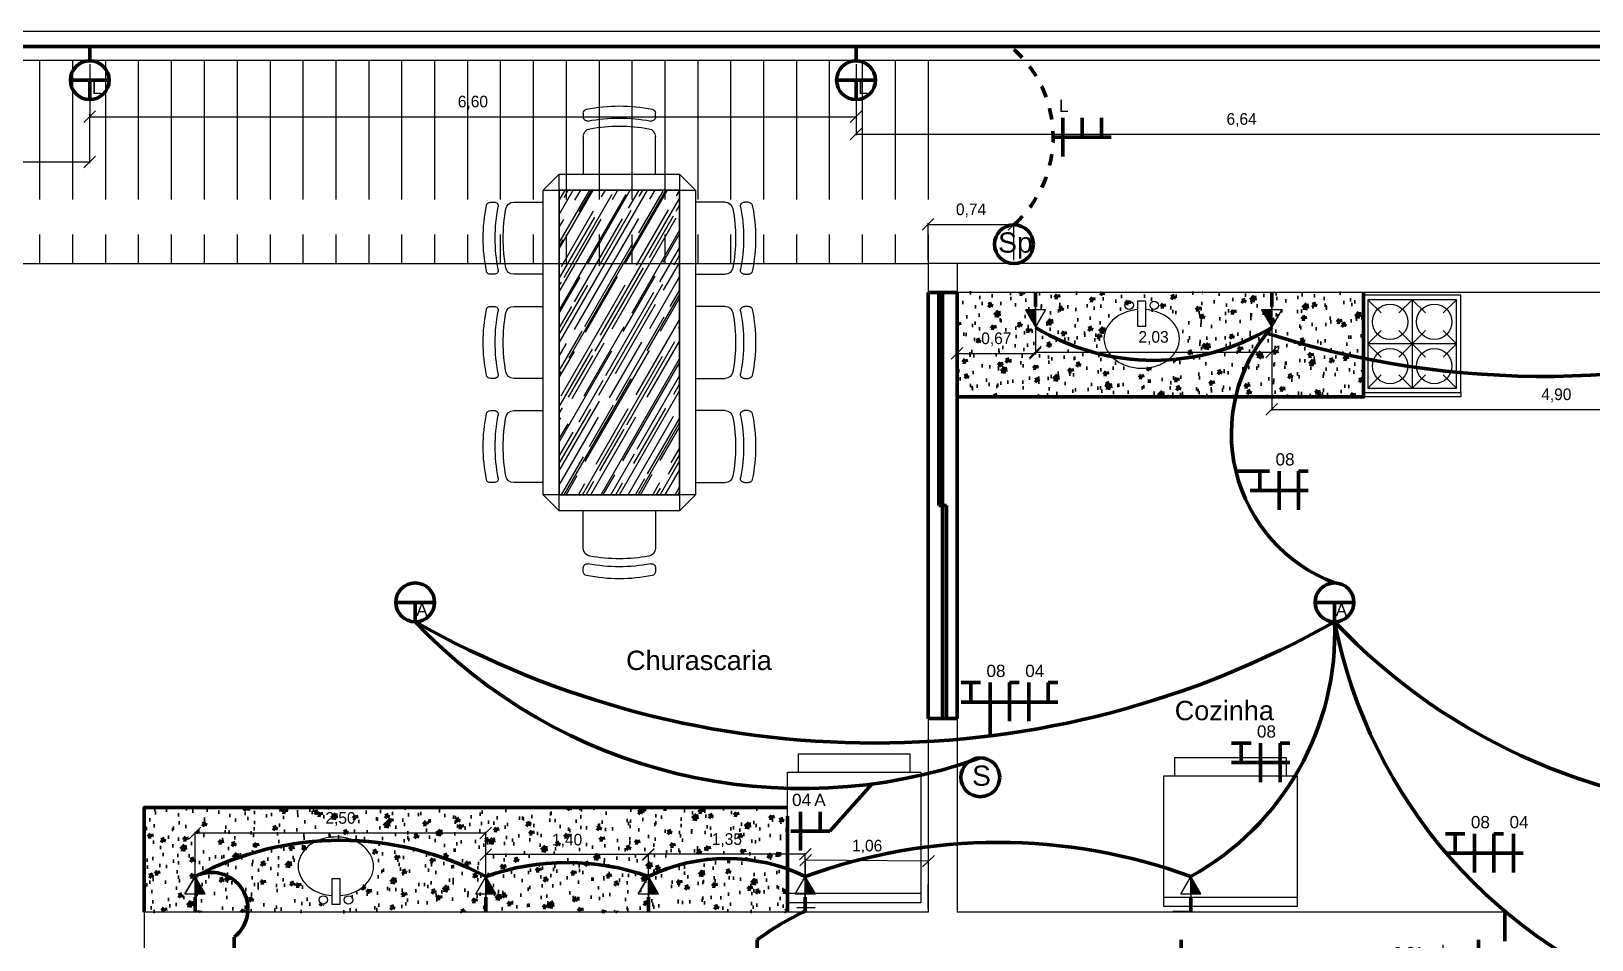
# Model space of a CAD drawing. Header units: millimetres. Extents: x 396 to 499, y 2220 to 2260.
# Drawn here: x 468.06 to 481.5, y 2252.13 to 2259.95 of the extents above; entities that cross this region are included whole.
import ezdxf

# ---------------------------------------------------------------- set-up
doc = ezdxf.new("R2010")
doc.units = ezdxf.units.MM
doc.linetypes.add('ACAD_ISO02W100', pattern=[15, 12, -3])
doc.linetypes.add('JIS_02_1.0', pattern=[2, 1, -1])
for name, color, linetype in [('Cotas_', 3, 'Continuous'), ('Elotroduto_piso', 1, 'JIS_02_1.0'), ('Elétrica', 1, 'Continuous'), ('Fiação', 6, 'Continuous'), ('LEGENDAS', 7, 'Continuous'), ('MOBILIA', 254, 'Continuous'), ('Paredes', 2, 'Continuous'), ('Portas', 4, 'Continuous'), ('Telhado', 7, 'Continuous'), ('Texto', 3, 'Continuous')]:
    doc.layers.add(name, color=color, linetype=linetype)
doc.styles.add('Annotative', font='txt')
doc.styles.get("Standard").update_dxf_attribs({"font": 'arial.ttf'})
doc.dimstyles.new('Cópia de Cotas internas', dxfattribs={"dimtxt": 0.1, "dimasz": 0.1, "dimexe": 0.01, "dimexo": 0.03, "dimgap": 0.0625, "dimtad": 1, "dimzin": 1, "dimtxsty": 'Annotative', "dimblk": 'OBLIQUE', "dimcen": 2.5, "dimadec": 0, "dimazin": 0, "dimtfac": 1, "dimtmove": 0, "dimatfit": 3, "dimfxl": 1, "dimarcsym": 0})
pattern_1 = [(50, (-197.73708, -1478.19441), (0.303641115, -0.026565143), [0.03175, -0.34925]), (355, (-197.73708, -1478.1944), (-0.058739036, 0.318428075), [0.0254, -0.279400974]), (100.451445, (-197.71178, -1478.19663), (0.244902078, 0.29186292), [0.026983348, -0.296817074]), (46.1842, (-197.7371, -1478.10975), (0.4517984, -0.070070547), [0.047625, -0.523875]), (96.635558, (-197.69943, -1478.1156), (0.395673557, 0.412376874), [0.04047504, -0.445226014]), (351.184151, (-197.7371, -1478.10975), (0.395673557, 0.412376874), [0.038099945, -0.419099553]), (21, (-197.69475, -1478.13091), (0.252690652, -0.170441997), [0.03175, -0.34925]), (326, (-197.69475, -1478.1309), (0.10300338, 0.306979944), [0.0254, -0.2794]), (71.451445, (-197.6737, -1478.14512), (0.355694032, 0.136537948), [0.026983348, -0.296816563]), (37.5, (-197.73708, -1478.19441), (0.005147672, 0.1409250648), [0, -0.276013333, 0, -0.283633333, 0, -0.280458333]), (7.5, (-197.73708, -1478.19441), (0.111366104, 0.1669676247), [0, -0.161713333, 0, -0.269663333, 0, -0.106891667]), (327.5, (-197.83149, -1478.19441), (0.2259843253, -0.0095479067), [0, -0.105833333, 0, -0.3302, 0, -0.43815]), (317.5, (-197.87382, -1478.19441), (0.246881969, 0.042377485), [0, -0.137583333, 0, -0.219286667, 0, -0.31115])]

# ---------------------------------------------------------------- blocks, each defined once
blk = doc.blocks.new('*X2')
at = {"color": 0}
for p, q in [((60, -103.92), (144.74, -55)), ((60, -92.38), (124.74, -55)), ((60, -80.83), (104.74, -55)), ((60, -57.74), (64.74, -55)), ((60, -67.09), (80.94, -55)), ((60, -63.85), (75.34, -55)), ((60, -56.12), (61.94, -55)), ((72.71, -61.94), (84.74, -55)), ((73.04, -74.91), (107.54, -55)), ((79.77, -60.17), (88.74, -55)), ((81.05, -90.38), (142.34, -55)), ((81.39, -66.98), (102.14, -55)), ((88.35, -81.43), (134.14, -55)), ((103.66, -87.95), (155.63, -57.95)), ((120.77, -75.19), (155.41, -55.19)), ((122.39, -81.99), (169.14, -55)), ((122.73, -58.58), (128.94, -55)), ((149.67, -75.24), (184.74, -55)), ((159.48, -104.22), (244.74, -55)), ((162.11, -66.79), (182.54, -55)), ((163.39, -97), (232.67, -57)), ((163.73, -55.58), (164.74, -55)), ((163.73, -73.59), (195.94, -55)), ((173.53, -84.56), (224.74, -55)), ((177.43, -60.72), (187.34, -55)), ((187.58, -64.9), (204.74, -55)), ((192.74, -67.24), (213.94, -55)), ((203.46, -58.4), (209.34, -55)), ((205.07, -65.2), (222.74, -55)), ((236.89, -57.11), (240.54, -55)), ((246.41, -56.8), (249.54, -55)), ((60, -87.06), (108.99, -58.78)), ((60, -115.47), (146.41, -65.58)), ((60, -69.28), (64.05, -66.94)), ((60, -71.59), (67.65, -67.17)), ((79.43, -83.58), (114.07, -63.58)), ((118.97, -94.47), (170.94, -64.47)), ((122.05, -105.4), (191.33, -65.4)), ((145.43, -123.88), (250, -63.51)), ((203.11, -81.8), (237.75, -61.8)), ((204.73, -88.61), (250, -62.47)), ((208.05, -73.76), (234.03, -58.76)), ((223.36, -80.27), (249.34, -65.27)), ((60, -79.33), (72.73, -71.98)), ((60, -82.45), (70.19, -76.56)), ((80.71, -113.79), (149.99, -73.79)), ((134.28, -100.99), (186.25, -70.99)), ((135.62, -94.9), (178.92, -69.9)), ((149.59, -107.51), (201.56, -77.51)), ((154.83, -130), (250, -75.06)), ((161.77, -90.2), (196.41, -70.2)), ((244.45, -73.41), (250, -70.21)), ((60, -110.27), (108.65, -82.19)), ((60, -97.8), (85.5, -83.08)), ((60, -127.02), (132.35, -85.24)), ((79.09, -106.99), (113.73, -86.99)), ((120.43, -98.59), (155.07, -78.59)), ((163.05, -120.41), (232.33, -80.41)), ((164.9, -114.02), (216.87, -84.02)), ((202.77, -105.21), (237.41, -85.21)), ((204.39, -112.01), (250, -85.68)), ((238.67, -86.79), (250, -80.25)), ((246.07, -80.21), (250, -77.94)), ((60, -94.8), (67.31, -90.58)), ((60, -102.54), (72.39, -95.38)), ((74.83, -104.6), (100.81, -89.6)), ((90.14, -111.12), (116.12, -96.12)), ((92.83, -130), (149.65, -97.2)), ((121.57, -114.56), (164.87, -89.56)), ((121.71, -128.8), (190.99, -88.8)), ((161.43, -113.61), (196.07, -93.61)), ((174.83, -130), (247.22, -88.21)), ((180.22, -120.54), (232.18, -90.54)), ((195.53, -127.06), (247.49, -97.06)), ((244.11, -96.81), (250, -93.42)), ((66.03, -130), (108.31, -105.59)), ((74.83, -130), (118.3, -104.9)), ((105.45, -117.64), (131.43, -102.64)), ((120.09, -122), (154.73, -102)), ((186.63, -130), (231.99, -103.81)), ((245.73, -103.62), (250, -101.15)), ((60, -113.16), (68.33, -108.35)), ((60, -118.01), (66.97, -113.99)), ((60, -128.52), (83.64, -114.87)), ((79.43, -130), (113.39, -110.4)), ((114.83, -130), (150.82, -109.22)), ((120.76, -124.16), (146.74, -109.16)), ((137.23, -130), (162.05, -115.67)), ((159.83, -130), (190.65, -112.21)), ((194.83, -130), (233.17, -107.87)), ((202.43, -128.62), (237.07, -108.62)), ((213.43, -130), (250, -108.89)), ((217.03, -130), (250, -110.97)), ((236.44, -117.53), (250, -109.7)), ((243.77, -120.22), (250, -116.62)), ((60, -125.75), (72.05, -118.79)), ((84.03, -130), (98.95, -121.39)), ((94.83, -130), (104.25, -124.56)), ((133.03, -130), (149.31, -120.61)), ((146.43, -130), (154.39, -125.41)), ((163.83, -130), (177.36, -122.19)), ((173.23, -130), (195.73, -117.01)), ((234.83, -130), (250, -121.24)), ((243.63, -130), (250, -126.32)), ((245.39, -127.02), (250, -124.36)), ((106.23, -130), (107.96, -129)), ((110.63, -130), (114.26, -127.91)), ((134.83, -130), (136.77, -128.88)), ((190.43, -130), (192.67, -128.71)), ((214.83, -130), (219.12, -127.53)), ((226.83, -130), (231.65, -127.22))]:
    blk.add_line(p, q, dxfattribs=at)
blk = doc.blocks.new('A$C4ef931ff')
at = {"layer": 'MOBILIA'}
for p, q in [((-2, 161.01), (-2, 163.41)), ((43, 163.41), (43, 161.01)), ((63, 161.01), (63, 163.41)), ((108, 163.41), (108, 161.01)), ((128, 161.01), (128, 163.41)), ((173, 163.41), (173, 161.01)), ((-2, 130.43), (-2, 148.85)), ((43, 148.85), (43, 130.43)), ((63, 130.43), (63, 148.85)), ((108, 148.85), (108, 130.43)), ((128, 130.43), (128, 148.85)), ((173, 148.85), (173, 130.43)), ((-9.5, 130.43), (-9.5, 35.43)), ((180.5, 35.43), (180.5, 130.43)), ((190.5, 120.43), (-19.5, 120.43)), ((-55.08, 105.43), (-57.48, 105.43)), ((-19.5, 105.43), (-42.92, 105.43)), ((190.5, 105.43), (213.92, 105.43)), ((226.08, 105.43), (228.48, 105.43)), ((-57.48, 60.43), (-55.08, 60.43)), ((-42.92, 60.43), (-19.5, 60.43)), ((213.92, 60.43), (190.5, 60.43)), ((228.48, 60.43), (226.08, 60.43)), ((-19.5, 45.43), (190.5, 45.43)), ((-2, 35.43), (-2, 17.01)), ((43, 17.01), (43, 35.43)), ((63, 35.43), (63, 17.01)), ((108, 17.01), (108, 35.43)), ((128, 35.43), (128, 17.01)), ((173, 17.01), (173, 35.43)), ((-2, 4.85), (-2, 2.45)), ((43, 2.45), (43, 4.85)), ((63, 4.85), (63, 2.45)), ((108, 2.45), (108, 4.85)), ((128, 4.85), (128, 2.45)), ((173, 2.45), (173, 4.85))]:
    blk.add_line(p, q, dxfattribs=at)
for points in [[(-19.5, 120.43), (-19.5, 45.43), (-9.5, 35.43), (180.5, 35.43), (190.5, 45.43), (190.5, 120.43), (180.5, 130.43), (-9.5, 130.43)], [(-9.5, 120.43), (180.5, 120.43), (180.5, 45.43), (-9.5, 45.43)]]:
    blk.add_lwpolyline(points, close=True, dxfattribs=at)
for centre, radius, start, end in [((0.5, 163.41), 2.5, 101.53696, 180), ((20.5, 65.43), 102.5, 78.46304, 101.53696), ((40.5, 163.41), 2.5, 0, 78.46304), ((65.5, 163.41), 2.5, 101.53696, 180), ((85.5, 65.43), 102.5, 78.46304, 101.53696), ((105.5, 163.41), 2.5, 0, 78.46304), ((130.5, 163.41), 2.5, 101.53696, 180), ((150.5, 65.43), 102.5, 78.46304, 101.53696), ((170.5, 163.41), 2.5, 0, 78.46304), ((0.5, 161.01), 2.5, 180, 280.98058), ((20.5, 57.93), 102.5, 79.01942, 100.98058), ((40.5, 161.01), 2.5, 259.01942, 0), ((65.5, 161.01), 2.5, 180, 280.98058), ((85.5, 57.93), 102.5, 79.01942, 100.98058), ((105.5, 161.01), 2.5, 259.01942, 0), ((130.5, 161.01), 2.5, 180, 280.98058), ((150.5, 57.93), 102.5, 79.01942, 100.98058), ((170.5, 161.01), 2.5, 259.01942, 0), ((3, 148.85), 5, 100.33989, 180), ((20.5, 52.93), 102.5, 79.66011, 100.33989), ((38, 148.85), 5, 0, 79.66011), ((68, 148.85), 5, 100.33989, 180), ((85.5, 52.93), 102.5, 79.66011, 100.33989), ((103, 148.85), 5, 0, 79.66011), ((133, 148.85), 5, 100.33989, 180), ((150.5, 52.93), 102.5, 79.66011, 100.33989), ((168, 148.85), 5, 0, 79.66011), ((40.5, 82.93), 102.5, 168.46304, 191.53696), ((-57.48, 102.93), 2.5, 90, 168.46304), ((-55.08, 102.93), 2.5, 349.01942, 90), ((48, 82.93), 102.5, 169.01942, 190.98058), ((53, 82.93), 102.5, 169.66011, 190.33989), ((-42.92, 100.43), 5, 90, 169.66011), ((213.92, 100.43), 5, 10.33989, 90), ((118, 82.93), 102.5, 349.66011, 10.33989), ((226.08, 102.93), 2.5, 90, 190.98058), ((123, 82.93), 102.5, 349.01942, 10.98058), ((228.48, 102.93), 2.5, 11.53696, 90), ((130.5, 82.93), 102.5, 348.46304, 11.53696), ((-57.48, 62.93), 2.5, 191.53696, 270), ((-55.08, 62.93), 2.5, 270, 10.98058), ((-42.92, 65.43), 5, 190.33989, 270), ((213.92, 65.43), 5, 270, 349.66011), ((226.08, 62.93), 2.5, 169.01942, 270), ((228.48, 62.93), 2.5, 270, 348.46304), ((3, 17.01), 5, 180, 259.66011), ((20.5, 112.93), 102.5, 259.66011, 280.33989), ((38, 17.01), 5, 280.33989, 0), ((68, 17.01), 5, 180, 259.66011), ((85.5, 112.93), 102.5, 259.66011, 280.33989), ((103, 17.01), 5, 280.33989, 0), ((133, 17.01), 5, 180, 259.66011), ((150.5, 112.93), 102.5, 259.66011, 280.33989), ((168, 17.01), 5, 280.33989, 0), ((0.5, 4.85), 2.5, 79.01942, 180), ((0.5, 2.45), 2.5, 180, 258.46304), ((20.5, 100.43), 102.5, 258.46304, 281.53696), ((20.5, 107.93), 102.5, 259.01942, 280.98058), ((40.5, 4.85), 2.5, 0, 100.98058), ((40.5, 2.45), 2.5, 281.53696, 0), ((65.5, 4.85), 2.5, 79.01942, 180), ((65.5, 2.45), 2.5, 180, 258.46304), ((85.5, 100.43), 102.5, 258.46304, 281.53696), ((85.5, 107.93), 102.5, 259.01942, 280.98058), ((105.5, 4.85), 2.5, 0, 100.98058), ((105.5, 2.45), 2.5, 281.53696, 0), ((130.5, 4.85), 2.5, 79.01942, 180), ((130.5, 2.45), 2.5, 180, 258.46304), ((150.5, 100.43), 102.5, 258.46304, 281.53696), ((150.5, 107.93), 102.5, 259.01942, 280.98058), ((170.5, 4.85), 2.5, 0, 100.98058), ((170.5, 2.45), 2.5, 281.53696, 0)]:
    blk.add_arc(centre, radius, start, end, dxfattribs=at)
blk.add_blockref('*X2', (-69.5, 175.43), dxfattribs=at)
blk = doc.blocks.new('A$Cbf771c07')
at = {"layer": 'MOBILIA'}
for p, q in [((2.5, 55), (10, 47.5)), ((2.5, 55), (2.5, 5)), ((52.5, 55), (2.5, 55)), ((27.5, 55), (20, 47.5)), ((35, 47.5), (27.5, 55)), ((27.5, 55), (27.5, 5)), ((52.5, 55), (45, 47.5)), ((52.5, 5), (52.5, 55)), ((10, 37.5), (2.5, 30)), ((20, 37.5), (35, 22.5)), ((35, 37.5), (20, 22.5)), ((52.5, 30), (45, 37.5)), ((52.5, 30), (2.5, 30)), ((2.5, 30), (10, 22.5)), ((45, 22.5), (52.5, 30)), ((10, 12.5), (2.5, 5)), ((20, 12.5), (27.5, 5)), ((35, 12.5), (27.5, 5)), ((45, 12.5), (52.5, 5)), ((0, 0), (0, 2.5)), ((55, 0), (0, 0)), ((2.5, 5), (52.5, 5)), ((55, 2.5), (55, 0))]:
    blk.add_line(p, q, dxfattribs=at)
blk.add_lwpolyline([(55, 57.5), (0, 57.5), (0, 2.5), (55, 2.5)], close=True, dxfattribs=at)
for centre in [(15, 42.5), (40, 42.5), (15, 17.5), (40, 17.5)]:
    blk.add_circle(centre, 10, dxfattribs=at)
blk = doc.blocks.new('A$Cc717c002')
at = {"layer": 'MOBILIA'}
for p, q in [((6, 71), (6, 81)), ((6, 81), (66.5, 81)), ((66.5, 81), (66.5, 71)), ((0, 0), (0, 71)), ((0, 71), (72.5, 71)), ((72.5, 71), (72.5, 0)), ((72.5, 5), (0, 5)), ((72.5, 0), (0, 0)), ((5, -2.5), (15, -2.5))]:
    blk.add_line(p, q, dxfattribs=at)
blk = doc.blocks.new('A$C51f021f3')
at = {"lineweight": 100, "ltscale": 0.1, "xscale": 0.0095048939123347, "yscale": 0.0095048939123347, "zscale": 0.0095048939123347}
blk.add_blockref('A$Cc717c002', (0, 0), dxfattribs=at)
blk = doc.blocks.new('A$Cccb36292')
at = {"layer": 'LEGENDAS', "color": 1}
for p, q in [((0, 0.108), (-0.0523, 0.0174)), ((0, 0.108), (-0.0523, 0.0174)), ((-0.0523, 0.0174), (0, 0.108)), ((0.0523, 0.0174), (0, 0.108)), ((0, 0.0174), (0, 0.108)), ((-0.0523, 0.0174), (0.0523, 0.0174)), ((0, 0.0174), (0, 0))]:
    blk.add_line(p, q, dxfattribs=at)
blk.add_solid([(0, 0.0174), (0.0523, 0.0174), (0, 0.108)], dxfattribs=at)
blk = doc.blocks.new('_Oblique')
at = {"color": 0, "linetype": 'ByBlock', "lineweight": -2}
blk.add_line((-0.5, -0.5), (0.5, 0.5), dxfattribs=at)
blk = doc.blocks.new('*D74')
at = {"layer": 'Cotas_', "color": 0, "lineweight": -2, "ltscale": 0.1, "transparency": 16777216}
for p, q in [((480.219, 2252.081), (480.219, 2251.873)), ((480.525, 2252.095), (480.525, 2251.873)), ((480.219, 2251.883), (479.727, 2251.883)), ((480.525, 2251.883), (480.219, 2251.883))]:
    blk.add_line(p, q, dxfattribs=at)
at = {"layer": 'Defpoints', "color": 0, "lineweight": 100, "ltscale": 0.1, "transparency": 16777216}
for p in [(480.219, 2252.111), (480.525, 2252.125), (480.219, 2251.883)]:
    blk.add_point(p, dxfattribs=at)
at = {"layer": 'Cotas_', "color": 0, "lineweight": -2, "ltscale": 0.1, "transparency": 16777216, "xscale": 0.1, "yscale": 0.1, "zscale": 0.1, "rotation": 180}
blk.add_blockref('_Oblique', (480.219, 2251.883), dxfattribs=at)
at = {"layer": 'Cotas_', "color": 0, "lineweight": -2, "ltscale": 0.1, "transparency": 16777216, "xscale": 0.1, "yscale": 0.1, "zscale": 0.1}
blk.add_blockref('_Oblique', (480.525, 2251.883), dxfattribs=at)
at = {"layer": 'Cotas_', "color": 0, "lineweight": 100, "ltscale": 0.1, "transparency": 16777216, "insert": (479.923, 2252.004), "char_height": 0.1, "attachment_point": 5, "style": 'Annotative'}
blk.add_mtext('0,31', dxfattribs=at)
blk = doc.blocks.new('*D92')
at = {"layer": 'Cotas_', "color": 0, "lineweight": -2, "ltscale": 0.1, "transparency": 16777216}
for p, q in [((474.729, 2252.402), (474.732, 2252.82)), ((475.79, 2252.802), (474.732, 2252.81)), ((475.787, 2252.393), (475.79, 2252.812))]:
    blk.add_line(p, q, dxfattribs=at)
at = {"layer": 'Defpoints', "color": 0, "lineweight": 100, "ltscale": 0.1, "transparency": 16777216}
for p in [(474.732, 2252.81), (474.729, 2252.372), (475.786, 2252.363)]:
    blk.add_point(p, dxfattribs=at)
at = {"layer": 'Cotas_', "color": 0, "lineweight": -2, "ltscale": 0.1, "transparency": 16777216, "xscale": 0.1, "yscale": 0.1, "zscale": 0.1}
for p, rotation in [((474.732, 2252.81), 179.5495751979915), ((475.79, 2252.802), 359.5495751979915)]:
    blk.add_blockref('_Oblique', p, dxfattribs=dict(at, rotation=rotation))
at = {"layer": 'Cotas_', "color": 0, "lineweight": 100, "ltscale": 0.1, "transparency": 16777216, "insert": (475.262, 2252.927), "char_height": 0.1, "attachment_point": 5, "rotation": 359.5496, "style": 'Annotative'}
blk.add_mtext('1,06', dxfattribs=at)
blk = doc.blocks.new('*D93')
at = {"layer": 'Cotas_', "color": 0, "lineweight": -2, "ltscale": 0.1, "transparency": 16777216}
for p, q in [((473.378, 2252.402), (473.378, 2252.872)), ((474.729, 2252.862), (473.378, 2252.862)), ((474.729, 2252.402), (474.729, 2252.872))]:
    blk.add_line(p, q, dxfattribs=at)
at = {"layer": 'Defpoints', "color": 0, "lineweight": 100, "ltscale": 0.1, "transparency": 16777216}
for p in [(473.378, 2252.862), (473.378, 2252.372), (474.729, 2252.372)]:
    blk.add_point(p, dxfattribs=at)
at = {"layer": 'Cotas_', "color": 0, "lineweight": -2, "ltscale": 0.1, "transparency": 16777216, "xscale": 0.1, "yscale": 0.1, "zscale": 0.1, "rotation": 180}
blk.add_blockref('_Oblique', (473.378, 2252.862), dxfattribs=at)
at = {"layer": 'Cotas_', "color": 0, "lineweight": -2, "ltscale": 0.1, "transparency": 16777216, "xscale": 0.1, "yscale": 0.1, "zscale": 0.1}
blk.add_blockref('_Oblique', (474.729, 2252.862), dxfattribs=at)
at = {"layer": 'Cotas_', "color": 0, "lineweight": 100, "ltscale": 0.1, "transparency": 16777216, "insert": (474.054, 2252.983), "char_height": 0.1, "attachment_point": 5, "style": 'Annotative'}
blk.add_mtext('1,35', dxfattribs=at)
blk = doc.blocks.new('*D94')
at = {"layer": 'Cotas_', "color": 0, "lineweight": -2, "ltscale": 0.1, "transparency": 16777216}
for p, q in [((471.978, 2252.402), (471.978, 2252.868)), ((473.378, 2252.858), (471.978, 2252.858)), ((473.378, 2252.402), (473.378, 2252.868))]:
    blk.add_line(p, q, dxfattribs=at)
at = {"layer": 'Defpoints', "color": 0, "lineweight": 100, "ltscale": 0.1, "transparency": 16777216}
for p in [(471.978, 2252.858), (471.978, 2252.372), (473.378, 2252.372)]:
    blk.add_point(p, dxfattribs=at)
at = {"layer": 'Cotas_', "color": 0, "lineweight": -2, "ltscale": 0.1, "transparency": 16777216, "xscale": 0.1, "yscale": 0.1, "zscale": 0.1, "rotation": 180}
blk.add_blockref('_Oblique', (471.978, 2252.858), dxfattribs=at)
at = {"layer": 'Cotas_', "color": 0, "lineweight": -2, "ltscale": 0.1, "transparency": 16777216, "xscale": 0.1, "yscale": 0.1, "zscale": 0.1}
blk.add_blockref('_Oblique', (473.378, 2252.858), dxfattribs=at)
at = {"layer": 'Cotas_', "color": 0, "lineweight": 100, "ltscale": 0.1, "transparency": 16777216, "insert": (472.678, 2252.978), "char_height": 0.1, "attachment_point": 5, "style": 'Annotative'}
blk.add_mtext('1,40', dxfattribs=at)
blk = doc.blocks.new('*D95')
at = {"layer": 'Cotas_', "color": 0, "lineweight": -2, "ltscale": 0.1, "transparency": 16777216}
for p, q in [((469.475, 2252.402), (469.475, 2253.054)), ((471.978, 2253.044), (469.475, 2253.044)), ((471.978, 2252.402), (471.978, 2253.054))]:
    blk.add_line(p, q, dxfattribs=at)
at = {"layer": 'Defpoints', "color": 0, "lineweight": 100, "ltscale": 0.1, "transparency": 16777216}
for p in [(469.475, 2253.044), (469.475, 2252.372), (471.978, 2252.372)]:
    blk.add_point(p, dxfattribs=at)
at = {"layer": 'Cotas_', "color": 0, "lineweight": -2, "ltscale": 0.1, "transparency": 16777216, "xscale": 0.1, "yscale": 0.1, "zscale": 0.1, "rotation": 180}
blk.add_blockref('_Oblique', (469.475, 2253.044), dxfattribs=at)
at = {"layer": 'Cotas_', "color": 0, "lineweight": -2, "ltscale": 0.1, "transparency": 16777216, "xscale": 0.1, "yscale": 0.1, "zscale": 0.1}
blk.add_blockref('_Oblique', (471.978, 2253.044), dxfattribs=at)
at = {"layer": 'Cotas_', "color": 0, "lineweight": 100, "ltscale": 0.1, "transparency": 16777216, "insert": (470.727, 2253.165), "char_height": 0.1, "attachment_point": 5, "style": 'Annotative'}
blk.add_mtext('2,50', dxfattribs=at)
blk = doc.blocks.new('*D96')
at = {"layer": 'Cotas_', "color": 0, "lineweight": -2, "ltscale": 0.1, "transparency": 16777216}
for p, q in [((476.036, 2257.667), (476.036, 2257.163)), ((476.711, 2257.667), (476.711, 2257.163)), ((476.036, 2257.173), (476.711, 2257.173))]:
    blk.add_line(p, q, dxfattribs=at)
at = {"layer": 'Defpoints', "color": 0, "lineweight": 100, "ltscale": 0.1, "transparency": 16777216}
for p in [(476.036, 2257.697), (476.711, 2257.697), (476.711, 2257.173)]:
    blk.add_point(p, dxfattribs=at)
at = {"layer": 'Cotas_', "color": 0, "lineweight": -2, "ltscale": 0.1, "transparency": 16777216, "xscale": 0.1, "yscale": 0.1, "zscale": 0.1, "rotation": 180}
blk.add_blockref('_Oblique', (476.036, 2257.173), dxfattribs=at)
at = {"layer": 'Cotas_', "color": 0, "lineweight": -2, "ltscale": 0.1, "transparency": 16777216, "xscale": 0.1, "yscale": 0.1, "zscale": 0.1}
blk.add_blockref('_Oblique', (476.711, 2257.173), dxfattribs=at)
at = {"layer": 'Cotas_', "color": 0, "lineweight": 100, "ltscale": 0.1, "transparency": 16777216, "insert": (476.374, 2257.294), "char_height": 0.1, "attachment_point": 5, "style": 'Annotative'}
blk.add_mtext('0,67', dxfattribs=at)
blk = doc.blocks.new('*D97')
at = {"layer": 'Cotas_', "color": 0, "lineweight": -2, "ltscale": 0.1, "transparency": 16777216}
for p, q in [((476.711, 2257.667), (476.711, 2257.175)), ((478.745, 2257.667), (478.745, 2257.175)), ((476.711, 2257.185), (478.745, 2257.185))]:
    blk.add_line(p, q, dxfattribs=at)
at = {"layer": 'Defpoints', "color": 0, "lineweight": 100, "ltscale": 0.1, "transparency": 16777216}
for p in [(476.711, 2257.697), (478.745, 2257.697), (478.745, 2257.185)]:
    blk.add_point(p, dxfattribs=at)
at = {"layer": 'Cotas_', "color": 0, "lineweight": -2, "ltscale": 0.1, "transparency": 16777216, "xscale": 0.1, "yscale": 0.1, "zscale": 0.1, "rotation": 180}
blk.add_blockref('_Oblique', (476.711, 2257.185), dxfattribs=at)
at = {"layer": 'Cotas_', "color": 0, "lineweight": -2, "ltscale": 0.1, "transparency": 16777216, "xscale": 0.1, "yscale": 0.1, "zscale": 0.1}
blk.add_blockref('_Oblique', (478.745, 2257.185), dxfattribs=at)
at = {"layer": 'Cotas_', "color": 0, "lineweight": 100, "ltscale": 0.1, "transparency": 16777216, "insert": (477.728, 2257.306), "char_height": 0.1, "attachment_point": 5, "style": 'Annotative'}
blk.add_mtext('2,03', dxfattribs=at)
blk = doc.blocks.new('*D98')
at = {"layer": 'Cotas_', "color": 0, "lineweight": -2, "ltscale": 0.1, "transparency": 16777216}
for p, q in [((478.745, 2257.667), (478.745, 2256.681)), ((483.647, 2257.667), (483.647, 2256.681)), ((478.745, 2256.691), (483.647, 2256.691))]:
    blk.add_line(p, q, dxfattribs=at)
at = {"layer": 'Defpoints', "color": 0, "lineweight": 100, "ltscale": 0.1, "transparency": 16777216}
for p in [(478.745, 2257.697), (483.647, 2257.697), (483.647, 2256.691)]:
    blk.add_point(p, dxfattribs=at)
at = {"layer": 'Cotas_', "color": 0, "lineweight": -2, "ltscale": 0.1, "transparency": 16777216, "xscale": 0.1, "yscale": 0.1, "zscale": 0.1, "rotation": 180}
blk.add_blockref('_Oblique', (478.745, 2256.691), dxfattribs=at)
at = {"layer": 'Cotas_', "color": 0, "lineweight": -2, "ltscale": 0.1, "transparency": 16777216, "xscale": 0.1, "yscale": 0.1, "zscale": 0.1}
blk.add_blockref('_Oblique', (483.647, 2256.691), dxfattribs=at)
at = {"layer": 'Cotas_', "color": 0, "lineweight": 100, "ltscale": 0.1, "transparency": 16777216, "insert": (481.196, 2256.812), "char_height": 0.1, "attachment_point": 5, "style": 'Annotative'}
blk.add_mtext('4,90', dxfattribs=at)
blk = doc.blocks.new('*D108')
at = {"layer": 'Cotas_', "color": 0, "lineweight": -2, "ltscale": 0.1, "transparency": 16777216}
for p, q in [((461.953, 2259.672), (461.952, 2258.821)), ((468.568, 2259.662), (468.567, 2258.812)), ((461.952, 2258.831), (468.567, 2258.822))]:
    blk.add_line(p, q, dxfattribs=at)
at = {"layer": 'Defpoints', "color": 0, "lineweight": 100, "ltscale": 0.1, "transparency": 16777216}
for p in [(461.953, 2259.702), (468.568, 2259.692), (468.567, 2258.822)]:
    blk.add_point(p, dxfattribs=at)
at = {"layer": 'Cotas_', "color": 0, "lineweight": -2, "ltscale": 0.1, "transparency": 16777216, "xscale": 0.1, "yscale": 0.1, "zscale": 0.1}
for p, rotation in [((461.952, 2258.831), 179.915171534339), ((468.567, 2258.822), 359.915171534339)]:
    blk.add_blockref('_Oblique', p, dxfattribs=dict(at, rotation=rotation))
at = {"layer": 'Cotas_', "color": 0, "lineweight": 100, "ltscale": 0.1, "transparency": 16777216, "insert": (465.259, 2258.947), "char_height": 0.1, "attachment_point": 5, "rotation": 359.9152, "style": 'Annotative'}
blk.add_mtext('6,61', dxfattribs=at)
blk = doc.blocks.new('*D109')
at = {"layer": 'Cotas_', "color": 0, "lineweight": -2, "ltscale": 0.1, "transparency": 16777216}
for p, q in [((468.568, 2259.662), (468.568, 2259.201)), ((475.166, 2259.662), (475.166, 2259.201)), ((468.568, 2259.211), (475.166, 2259.211))]:
    blk.add_line(p, q, dxfattribs=at)
at = {"layer": 'Defpoints', "color": 0, "lineweight": 100, "ltscale": 0.1, "transparency": 16777216}
for p in [(468.568, 2259.692), (475.166, 2259.692), (475.166, 2259.211)]:
    blk.add_point(p, dxfattribs=at)
at = {"layer": 'Cotas_', "color": 0, "lineweight": -2, "ltscale": 0.1, "transparency": 16777216, "xscale": 0.1, "yscale": 0.1, "zscale": 0.1, "rotation": 180}
blk.add_blockref('_Oblique', (468.568, 2259.211), dxfattribs=at)
at = {"layer": 'Cotas_', "color": 0, "lineweight": -2, "ltscale": 0.1, "transparency": 16777216, "xscale": 0.1, "yscale": 0.1, "zscale": 0.1}
blk.add_blockref('_Oblique', (475.166, 2259.211), dxfattribs=at)
at = {"layer": 'Cotas_', "color": 0, "lineweight": 100, "ltscale": 0.1, "transparency": 16777216, "insert": (471.867, 2259.332), "char_height": 0.1, "attachment_point": 5, "style": 'Annotative'}
blk.add_mtext('6,60', dxfattribs=at)
blk = doc.blocks.new('*D110')
at = {"layer": 'Cotas_', "color": 0, "lineweight": -2, "ltscale": 0.1, "transparency": 16777216}
for p, q in [((475.166, 2259.662), (475.166, 2259.051)), ((481.806, 2259.662), (481.806, 2259.051)), ((475.166, 2259.061), (481.806, 2259.061))]:
    blk.add_line(p, q, dxfattribs=at)
at = {"layer": 'Defpoints', "color": 0, "lineweight": 100, "ltscale": 0.1, "transparency": 16777216}
for p in [(475.166, 2259.692), (481.806, 2259.692), (481.806, 2259.061)]:
    blk.add_point(p, dxfattribs=at)
at = {"layer": 'Cotas_', "color": 0, "lineweight": -2, "ltscale": 0.1, "transparency": 16777216, "xscale": 0.1, "yscale": 0.1, "zscale": 0.1, "rotation": 180}
blk.add_blockref('_Oblique', (475.166, 2259.061), dxfattribs=at)
at = {"layer": 'Cotas_', "color": 0, "lineweight": -2, "ltscale": 0.1, "transparency": 16777216, "xscale": 0.1, "yscale": 0.1, "zscale": 0.1}
blk.add_blockref('_Oblique', (481.806, 2259.061), dxfattribs=at)
at = {"layer": 'Cotas_', "color": 0, "lineweight": 100, "ltscale": 0.1, "transparency": 16777216, "insert": (478.486, 2259.182), "char_height": 0.1, "attachment_point": 5, "style": 'Annotative'}
blk.add_mtext('6,64', dxfattribs=at)
blk = doc.blocks.new('*D117')
at = {"layer": 'Cotas_', "color": 0, "lineweight": -2, "ltscale": 0.1, "transparency": 16777216}
for p, q in [((475.786, 2257.977), (475.786, 2258.294)), ((475.786, 2258.284), (476.526, 2258.284)), ((476.526, 2257.977), (476.526, 2258.294))]:
    blk.add_line(p, q, dxfattribs=at)
at = {"layer": 'Defpoints', "color": 0, "lineweight": 100, "ltscale": 0.1, "transparency": 16777216}
for p in [(476.526, 2258.284), (475.786, 2257.947), (476.526, 2257.947)]:
    blk.add_point(p, dxfattribs=at)
at = {"layer": 'Cotas_', "color": 0, "lineweight": -2, "ltscale": 0.1, "transparency": 16777216, "xscale": 0.1, "yscale": 0.1, "zscale": 0.1, "rotation": 180}
blk.add_blockref('_Oblique', (475.786, 2258.284), dxfattribs=at)
at = {"layer": 'Cotas_', "color": 0, "lineweight": -2, "ltscale": 0.1, "transparency": 16777216, "xscale": 0.1, "yscale": 0.1, "zscale": 0.1}
blk.add_blockref('_Oblique', (476.526, 2258.284), dxfattribs=at)
at = {"layer": 'Cotas_', "color": 0, "lineweight": 100, "ltscale": 0.1, "transparency": 16777216, "insert": (476.156, 2258.404), "char_height": 0.1, "attachment_point": 5, "style": 'Annotative'}
blk.add_mtext('0,74', dxfattribs=at)

msp = doc.modelspace()

# ---------------------------------------------------------------- hatches: boundary and pattern name
at = {"layer": 'MOBILIA', "lineweight": 100, "ltscale": 0.1}
h = msp.add_hatch(dxfattribs=at)
h.set_pattern_fill('AR-CONC', color=256, scale=0.001667)
h.set_pattern_definition(pattern_1)
h.paths.add_polyline_path([(476.036, 2257.697), (476.036, 2256.798), (479.536, 2256.798), (479.536, 2257.697)])
h.paths.add_polyline_path([(477.301, 2257.299, -0.122953), (477.325, 2257.392, -0.105488), (477.396, 2257.477, -0.087567), (477.498, 2257.531, -0.056276), (477.59, 2257.55), (477.59, 2257.623), (477.662, 2257.623), (477.662, 2257.55, -0.056276), (477.754, 2257.531, -0.087567), (477.856, 2257.477, -0.105488), (477.928, 2257.392, -0.122953), (477.951, 2257.299, -0.122953), (477.928, 2257.205, -0.105488), (477.856, 2257.12, -0.087567), (477.754, 2257.066, -0.078075), (477.626, 2257.046, -0.078075), (477.498, 2257.066, -0.087567), (477.396, 2257.12, -0.105488), (477.325, 2257.205, -0.122953)], flags=16)
h = msp.add_hatch(dxfattribs=at)
h.set_pattern_fill('AR-CONC', color=256, scale=0.001667)
h.set_pattern_definition(pattern_1)
h.paths.add_polyline_path([(474.576, 2253.263), (469.036, 2253.263), (469.036, 2252.363), (474.576, 2252.363), (474.576, 2253.19)])
h.paths.add_polyline_path([(471.012, 2252.757, -0.122953), (470.989, 2252.664, -0.105488), (470.917, 2252.578, -0.087567), (470.815, 2252.524, -0.056276), (470.723, 2252.506), (470.723, 2252.432), (470.651, 2252.432), (470.651, 2252.506, -0.056276), (470.56, 2252.524, -0.087567), (470.458, 2252.578, -0.105488), (470.386, 2252.664, -0.122953), (470.362, 2252.757, -0.122953), (470.386, 2252.85, -0.105488), (470.458, 2252.936, -0.087567), (470.56, 2252.99, -0.078075), (470.687, 2253.01, -0.078075), (470.815, 2252.99, -0.087567), (470.917, 2252.936, -0.105488), (470.989, 2252.85, -0.122953)], flags=16)
h.paths.add_polyline_path([(470.832, 2252.468, -1), (470.76, 2252.468, -1)], flags=16)
h.paths.add_polyline_path([(470.615, 2252.468, -1), (470.543, 2252.468, -1)], flags=16)

# ---------------------------------------------------------------- linework, layer by layer
at = {"layer": 'Elotroduto_piso', "lineweight": 100, "ltscale": 0.05}
msp.add_arc((475.851, 2259.035), 1.012, 312.0046, 49.9946, dxfattribs=at)
at = {"layer": 'Elétrica', "lineweight": 100, "ltscale": 0.1}
for p, q in [((468.568, 2259.697), (468.568, 2259.814)), ((475.166, 2259.692), (475.166, 2259.814)), ((468.735, 2259.525), (468.401, 2259.525)), ((468.401, 2259.525), (468.568, 2259.525)), ((468.568, 2259.525), (468.568, 2259.358)), ((475.332, 2259.525), (474.999, 2259.525)), ((474.999, 2259.525), (475.166, 2259.525)), ((475.166, 2259.525), (475.166, 2259.358)), ((476.711, 2257.697), (476.711, 2257.578)), ((478.745, 2257.697), (478.745, 2257.578)), ((471.536, 2255.03), (471.203, 2255.03)), ((471.203, 2255.03), (471.37, 2255.03)), ((471.37, 2255.03), (471.37, 2254.863)), ((479.453, 2255.03), (479.12, 2255.03)), ((479.12, 2255.03), (479.286, 2255.03)), ((479.286, 2255.03), (479.286, 2254.863)), ((469.475, 2252.491), (469.475, 2252.372)), ((471.978, 2252.491), (471.978, 2252.372)), ((473.378, 2252.491), (473.378, 2252.372)), ((474.729, 2252.491), (474.729, 2252.372)), ((478.049, 2252.491), (478.049, 2252.372)), ((469.811, 2252.044), (469.811, 2252.148)), ((474.314, 2252.013), (474.314, 2252.125)), ((477.965, 2252.013), (477.965, 2252.125))]:
    msp.add_line(p, q, dxfattribs=at)
msp.add_lwpolyline([(457.664, 2259.814), (491.336, 2259.814), (491.336, 2257.817)], dxfattribs=at)
for centre in [(468.568, 2259.525), (475.166, 2259.525), (476.526, 2258.113), (471.37, 2255.03), (479.286, 2255.03), (476.236, 2253.524)]:
    msp.add_circle(centre, 0.167, dxfattribs=at)
for centre, radius, start, end in [((477.728, 2259.074), 1.961, 238.7531, 301.2469), ((479.775, 2256.484), 1.377, 138.4078, 249.2088), ((481.096, 2264.875), 7.9, 252.3569, 288.8376), ((474.704, 2258.016), 4.589, 223.3956, 289.498), ((475.328, 2261.843), 8.024, 240.4418, 299.5582), ((476.894, 2254.768), 2.394, 298.84, 2.2905), ((483.078, 2258.451), 5.22, 223.4162, 316.5838), ((483.546, 2255.692), 4.34, 191.0124, 251.717), ((470.727, 2250.315), 2.667, 62.0189, 117.9811), ((476.389, 2248.132), 4.832, 69.9075, 110.0925), ((472.678, 2250.681), 2.109, 70.6087, 109.3913), ((474.054, 2251.274), 1.551, 64.1847, 115.8153), ((469.618, 2252.393), 0.312, 308.38, 117.1407)]:
    msp.add_arc(centre, radius, start, end, dxfattribs=at)
at = {"layer": 'Elétrica', "lineweight": 100, "ltscale": 0.05}
msp.add_arc((475.829, 2250.047), 2.572, 115.3243, 126.0976, dxfattribs=at)
at = {"layer": 'Fiação', "lineweight": 100, "ltscale": 0.1}
for p, q in [((476.946, 2259.035), (476.946, 2259.202)), ((477.113, 2259.035), (477.113, 2259.202)), ((477.279, 2259.035), (477.279, 2259.202)), ((476.863, 2259.035), (477.029, 2259.035)), ((476.946, 2258.869), (476.946, 2259.035)), ((477.029, 2259.035), (477.196, 2259.035)), ((477.196, 2259.035), (477.363, 2259.035)), ((478.56, 2256.16), (478.437, 2256.16)), ((478.644, 2256.16), (478.56, 2256.16)), ((478.644, 2255.993), (478.644, 2256.16)), ((478.644, 2256.16), (478.727, 2256.16)), ((478.81, 2255.993), (478.81, 2256.16)), ((478.977, 2255.993), (478.977, 2256.16)), ((478.977, 2256.16), (479.06, 2256.16)), ((478.56, 2255.993), (478.727, 2255.993)), ((478.727, 2255.993), (478.894, 2255.993)), ((478.81, 2255.827), (478.81, 2255.993)), ((478.894, 2255.993), (479.06, 2255.993)), ((478.977, 2255.827), (478.977, 2255.993)), ((476.155, 2254.339), (476.071, 2254.339)), ((476.155, 2254.172), (476.155, 2254.339)), ((476.155, 2254.339), (476.238, 2254.339)), ((476.321, 2254.172), (476.321, 2254.339)), ((476.488, 2254.172), (476.488, 2254.339)), ((476.488, 2254.339), (476.571, 2254.339)), ((476.655, 2254.172), (476.655, 2254.339)), ((476.821, 2254.172), (476.821, 2254.339)), ((476.821, 2254.339), (476.905, 2254.339)), ((476.071, 2254.172), (476.238, 2254.172)), ((476.238, 2254.172), (476.405, 2254.172)), ((476.321, 2254.006), (476.321, 2254.172)), ((476.405, 2254.172), (476.571, 2254.172)), ((476.488, 2254.006), (476.488, 2254.172)), ((476.571, 2254.172), (476.738, 2254.172)), ((476.655, 2254.006), (476.655, 2254.172)), ((476.738, 2254.172), (476.905, 2254.172)), ((476.321, 2254.006), (476.321, 2253.881)), ((478.483, 2253.817), (478.4, 2253.817)), ((478.483, 2253.65), (478.483, 2253.817)), ((478.483, 2253.817), (478.567, 2253.817)), ((478.65, 2253.65), (478.65, 2253.817)), ((478.817, 2253.65), (478.817, 2253.817)), ((478.817, 2253.817), (478.9, 2253.817)), ((478.4, 2253.65), (478.567, 2253.65)), ((478.567, 2253.65), (478.733, 2253.65)), ((478.65, 2253.483), (478.65, 2253.65)), ((478.733, 2253.65), (478.9, 2253.65)), ((478.817, 2253.483), (478.817, 2253.65)), ((474.939, 2253.061), (475.304, 2253.469)), ((474.689, 2253.061), (474.689, 2253.228)), ((474.856, 2253.061), (474.856, 2253.228)), ((474.606, 2253.061), (474.773, 2253.061)), ((474.689, 2252.894), (474.689, 2253.061)), ((474.773, 2253.061), (474.939, 2253.061)), ((480.326, 2253.037), (480.242, 2253.037)), ((480.326, 2252.87), (480.326, 2253.037)), ((480.326, 2253.037), (480.409, 2253.037)), ((480.492, 2252.87), (480.492, 2253.037)), ((480.659, 2252.87), (480.659, 2253.037)), ((480.659, 2253.037), (480.742, 2253.037)), ((480.826, 2252.87), (480.826, 2253.037)), ((480.242, 2252.87), (480.409, 2252.87)), ((480.409, 2252.87), (480.576, 2252.87)), ((480.492, 2252.703), (480.492, 2252.87)), ((480.576, 2252.87), (480.742, 2252.87)), ((480.659, 2252.703), (480.659, 2252.87)), ((480.742, 2252.87), (480.909, 2252.87)), ((480.826, 2252.703), (480.826, 2252.87)), ((480.525, 2252.013), (480.525, 2252.125))]:
    msp.add_line(p, q, dxfattribs=at)
at = {"layer": 'MOBILIA'}
for p, q in [((477.662, 2257.623), (477.59, 2257.623)), ((477.59, 2257.623), (477.59, 2257.407)), ((477.662, 2257.407), (477.662, 2257.623)), ((477.59, 2257.407), (477.662, 2257.407)), ((470.651, 2252.649), (470.651, 2252.432)), ((470.723, 2252.649), (470.651, 2252.649)), ((470.723, 2252.432), (470.723, 2252.649)), ((470.651, 2252.432), (470.723, 2252.432))]:
    msp.add_line(p, q, dxfattribs=at)
at = {"layer": 'MOBILIA', "lineweight": 100, "ltscale": 0.1}
for points in [[(476.036, 2257.697), (476.036, 2256.798), (479.536, 2256.798), (479.536, 2257.697)], [(469.036, 2252.363), (469.036, 2253.263), (474.576, 2253.263)], [(474.576, 2253.19), (474.576, 2252.363)]]:
    msp.add_lwpolyline(points, dxfattribs=at)
at = {"layer": 'MOBILIA'}
for points in [[(477.59, 2257.55, 0.056276), (477.498, 2257.531, 0.087567), (477.396, 2257.477, 0.105488), (477.325, 2257.392, 0.122953), (477.301, 2257.299, 0.122953), (477.325, 2257.205, 0.105488), (477.396, 2257.12, 0.087567), (477.498, 2257.066, 0.078075), (477.626, 2257.046, 0.078075)], [(477.626, 2257.046, 0.078075), (477.754, 2257.066, 0.087567), (477.856, 2257.12, 0.105488), (477.928, 2257.205, 0.122953), (477.951, 2257.299, 0.122953), (477.928, 2257.392, 0.105488), (477.856, 2257.477, 0.087567), (477.754, 2257.531, 0.056276), (477.662, 2257.55, 0.078075)], [(470.687, 2253.01, 0.078075), (470.56, 2252.99, 0.087567), (470.458, 2252.936, 0.105488), (470.386, 2252.85, 0.122953), (470.362, 2252.757, 0.122953), (470.386, 2252.664, 0.105488), (470.458, 2252.578, 0.087567), (470.56, 2252.524, 0.056276), (470.651, 2252.506, 0.078075)], [(470.723, 2252.506, 0.056276), (470.815, 2252.524, 0.087567), (470.917, 2252.578, 0.105488), (470.989, 2252.664, 0.122953), (471.012, 2252.757, 0.122953), (470.989, 2252.85, 0.105488), (470.917, 2252.936, 0.087567), (470.815, 2252.99, 0.078075), (470.687, 2253.01, 0.078075)]]:
    msp.add_lwpolyline(points, format="xyb", dxfattribs=at)
for centre in [(477.518, 2257.587), (477.734, 2257.587), (470.579, 2252.468), (470.796, 2252.468)]:
    msp.add_circle(centre, 0.0361, dxfattribs=at)
at = {"layer": 'Paredes'}
for p, q in [((457.536, 2259.947), (498.953, 2259.947)), ((457.786, 2259.697), (491.203, 2259.697)), ((469.036, 2252.363), (469.036, 2251.28)), ((475.786, 2252.363), (469.036, 2252.363)), ((480.753, 2252.363), (476.036, 2252.363))]:
    msp.add_line(p, q, dxfattribs=at)
for points in [[(491.203, 2257.947), (475.786, 2257.947), (475.786, 2257.697)], [(476.036, 2257.947), (476.036, 2257.697)], [(491.453, 2257.697), (475.786, 2257.697)], [(475.786, 2254.03), (475.786, 2252.363)], [(476.036, 2254.03), (476.036, 2252.363)]]:
    msp.add_lwpolyline(points, dxfattribs=at)
at = {"layer": 'Paredes', "lineweight": 100, "ltscale": 0.1}
for points in [[(475.786, 2254.03), (476.036, 2254.03)], [(480.753, 2252.363), (480.753, 2252.113)]]:
    msp.add_lwpolyline(points, dxfattribs=at)
at = {"layer": 'Portas', "lineweight": 100, "ltscale": 0.1}
for p, q in [((475.786, 2254.03), (475.786, 2257.697)), ((475.786, 2257.697), (476.036, 2257.697)), ((475.878, 2257.697), (475.878, 2255.863)), ((476.036, 2257.697), (475.911, 2257.697)), ((476.036, 2257.697), (476.036, 2254.03)), ((475.878, 2255.863), (475.945, 2255.863)), ((475.945, 2255.863), (475.945, 2254.03)), ((476.036, 2254.03), (475.786, 2254.03))]:
    msp.add_line(p, q, dxfattribs=at)
msp.add_lwpolyline([(475.911, 2257.697), (475.911, 2254.03)], dxfattribs=at)
at = {"layer": 'Telhado', "linetype": 'ACAD_ISO02W100', "ltscale": 0.1}
for points in [[(468.136, 2259.697), (468.136, 2257.947)], [(468.42, 2259.697), (468.42, 2257.947)], [(468.703, 2259.697), (468.703, 2257.947)], [(468.986, 2259.697), (468.986, 2257.947)], [(469.27, 2259.697), (469.27, 2257.947)], [(469.553, 2259.697), (469.553, 2257.947)], [(469.836, 2259.697), (469.836, 2257.947)], [(470.12, 2259.697), (470.12, 2257.947)], [(470.403, 2259.697), (470.403, 2257.947)], [(470.686, 2259.697), (470.686, 2257.947)], [(470.97, 2259.697), (470.97, 2257.947)], [(471.253, 2259.697), (471.253, 2257.947)], [(471.536, 2259.697), (471.536, 2257.947)], [(471.82, 2259.697), (471.82, 2257.947)], [(472.103, 2259.697), (472.103, 2257.947)], [(472.386, 2259.697), (472.386, 2257.947)], [(472.67, 2259.697), (472.67, 2257.947)], [(472.953, 2259.697), (472.953, 2257.947)], [(473.236, 2259.697), (473.236, 2257.947)], [(473.52, 2259.697), (473.52, 2257.947)], [(473.803, 2259.697), (473.803, 2257.947)], [(474.086, 2259.697), (474.086, 2257.947)], [(474.37, 2259.697), (474.37, 2257.947)], [(474.653, 2259.697), (474.653, 2257.947)], [(474.936, 2259.697), (474.936, 2257.947)], [(475.22, 2259.697), (475.22, 2257.947)], [(475.503, 2259.697), (475.503, 2257.947)], [(475.786, 2259.697), (475.786, 2257.947)]]:
    msp.add_lwpolyline(points, dxfattribs=at)
at = {"layer": 'Telhado'}
msp.add_lwpolyline([(466.72, 2257.947), (475.786, 2257.947)], dxfattribs=at)

# ---------------------------------------------------------------- block references
at = {"lineweight": 100, "ltscale": 0.1, "xscale": -0.01379860671616903, "yscale": 0.01379860671616903, "zscale": 0.01379860671616903, "rotation": 270}
msp.add_blockref('A$C4ef931ff', (471.984, 2256.088), dxfattribs=at)
at = {"lineweight": 100, "ltscale": 0.1}
for name, p, xscale, yscale, zscale in [('A$Cbf771c07', (479.536, 2256.798), 0.01522570671963749, 0.01522570671963749, 0.01522570671963749), ('A$C51f021f3', (474.576, 2252.443), 1.666666666666667, 1.666666666666667, 1.666666666666667), ('A$Cc717c002', (477.815, 2252.411), 0.01584148985389117, 0.01584148985389117, 0.01584148985389117)]:
    msp.add_blockref(name, p, dxfattribs=dict(at, xscale=xscale, yscale=yscale, zscale=zscale))
at = {"layer": 'Fiação', "lineweight": 100, "ltscale": 0.1, "xscale": 1.666666666666667, "yscale": 1.666666666666667, "zscale": 1.666666666666667, "rotation": 180}
for p in [(476.711, 2257.578), (478.745, 2257.578)]:
    msp.add_blockref('A$Cccb36292', p, dxfattribs=at)
at = {"layer": 'Fiação', "lineweight": 100, "ltscale": 0.1, "xscale": 1.666666666666667, "yscale": 1.666666666666667, "zscale": 1.666666666666667}
for p in [(469.475, 2252.491), (471.978, 2252.491), (473.378, 2252.491), (474.729, 2252.491), (478.049, 2252.491)]:
    msp.add_blockref('A$Cccb36292', p, dxfattribs=at)

# ---------------------------------------------------------------- texts
at = {"layer": 'Elétrica', "lineweight": 100, "ltscale": 0.1, "attachment_point": 1}
for s, insert, char_height in [('Sp', (476.389, 2258.215), 0.1745), ('S', (476.165, 2253.625), 0.174)]:
    msp.add_mtext_dynamic_manual_height_columns(s, width=0.23968, gutter_width=0.872, heights=[0], dxfattribs=dict(at, insert=insert, char_height=char_height))
at = {"layer": 'Fiação', "lineweight": 100, "ltscale": 0.1, "attachment_point": 1}
for s, insert, char_height in [('L', (468.587, 2259.513), 0.106), ('L', (475.185, 2259.513), 0.106), ('L', (476.914, 2259.357), 0.106), ('08', (478.778, 2256.314), 0.1056), ('A', (471.379, 2255.018), 0.106), ('A', (479.296, 2255.018), 0.106), ('08', (476.289, 2254.493), 0.1056), ('04', (476.623, 2254.493), 0.1056), ('08', (478.618, 2253.971), 0.1056), ('04', (474.615, 2253.382), 0.1056), ('A', (474.806, 2253.382), 0.106), ('08', (480.46, 2253.191), 0.1056), ('04', (480.793, 2253.191), 0.1056)]:
    msp.add_mtext_dynamic_manual_height_columns(s, width=0.00924, gutter_width=0.528, heights=[0], dxfattribs=dict(at, insert=insert, char_height=char_height))
at = {"layer": 'Texto', "lineweight": 100, "ltscale": 0.05, "attachment_point": 1}
for s, insert, char_height in [('Churascaria', (473.186, 2254.614), 0.16667), ('Cozinha', (477.91, 2254.182), 0.1667)]:
    msp.add_mtext_dynamic_manual_height_columns(s, width=1.62896, gutter_width=20.833, heights=[0], dxfattribs=dict(at, insert=insert, char_height=char_height))

# ---------------------------------------------------------------- dimensions: what is measured, and where the dimension line sits
at = {"layer": 'Cotas_', "lineweight": 100, "ltscale": 0.1}
for p1, p2, distance, picture, middle in [((461.9531, 2259.7015), (468.568, 2259.6917), -0.8702, '*D108', (465.2594, 2258.9472)), ((475.786, 2252.363), (474.729, 2252.372), -0.438, '*D92', (475.262, 2252.927))]:
    dim = msp.add_aligned_dim(p1=p1, p2=p2, distance=distance, dimstyle='Cópia de Cotas internas', dxfattribs=at)
    dim.commit()
    dim.dimension.update_dxf_attribs({"geometry": picture, "text_midpoint": middle})
for base, p1, p2, picture, middle in [((475.166, 2259.211), (468.568, 2259.692), (475.166, 2259.692), '*D109', (471.867, 2259.332)), ((481.806, 2259.061), (475.166, 2259.692), (481.806, 2259.692), '*D110', (478.486, 2259.182)), ((476.526, 2258.284), (475.786, 2257.947), (476.526, 2257.947), '*D117', (476.156, 2258.404)), ((476.711, 2257.1728), (476.0364, 2257.6967), (476.711, 2257.6967), '*D96', (476.3737, 2257.2936)), ((478.745, 2257.185), (476.711, 2257.697), (478.745, 2257.697), '*D97', (477.728, 2257.306)), ((483.647, 2256.691), (478.745, 2257.697), (483.647, 2257.697), '*D98', (481.196, 2256.812)), ((469.475, 2253.044), (471.978, 2252.372), (469.475, 2252.372), '*D95', (470.727, 2253.165)), ((471.978, 2252.858), (473.378, 2252.372), (471.978, 2252.372), '*D94', (472.678, 2252.978)), ((473.378, 2252.862), (474.729, 2252.372), (473.378, 2252.372), '*D93', (474.054, 2252.983)), ((480.219, 2251.883), (480.525, 2252.125), (480.219, 2252.111), '*D74', (479.923, 2252.004))]:
    dim = msp.add_linear_dim(base=base, p1=p1, p2=p2, dimstyle='Cópia de Cotas internas', dxfattribs=at)
    dim.commit()
    dim.dimension.update_dxf_attribs({"geometry": picture, "text_midpoint": middle})

doc.saveas('drawing.dxf')
